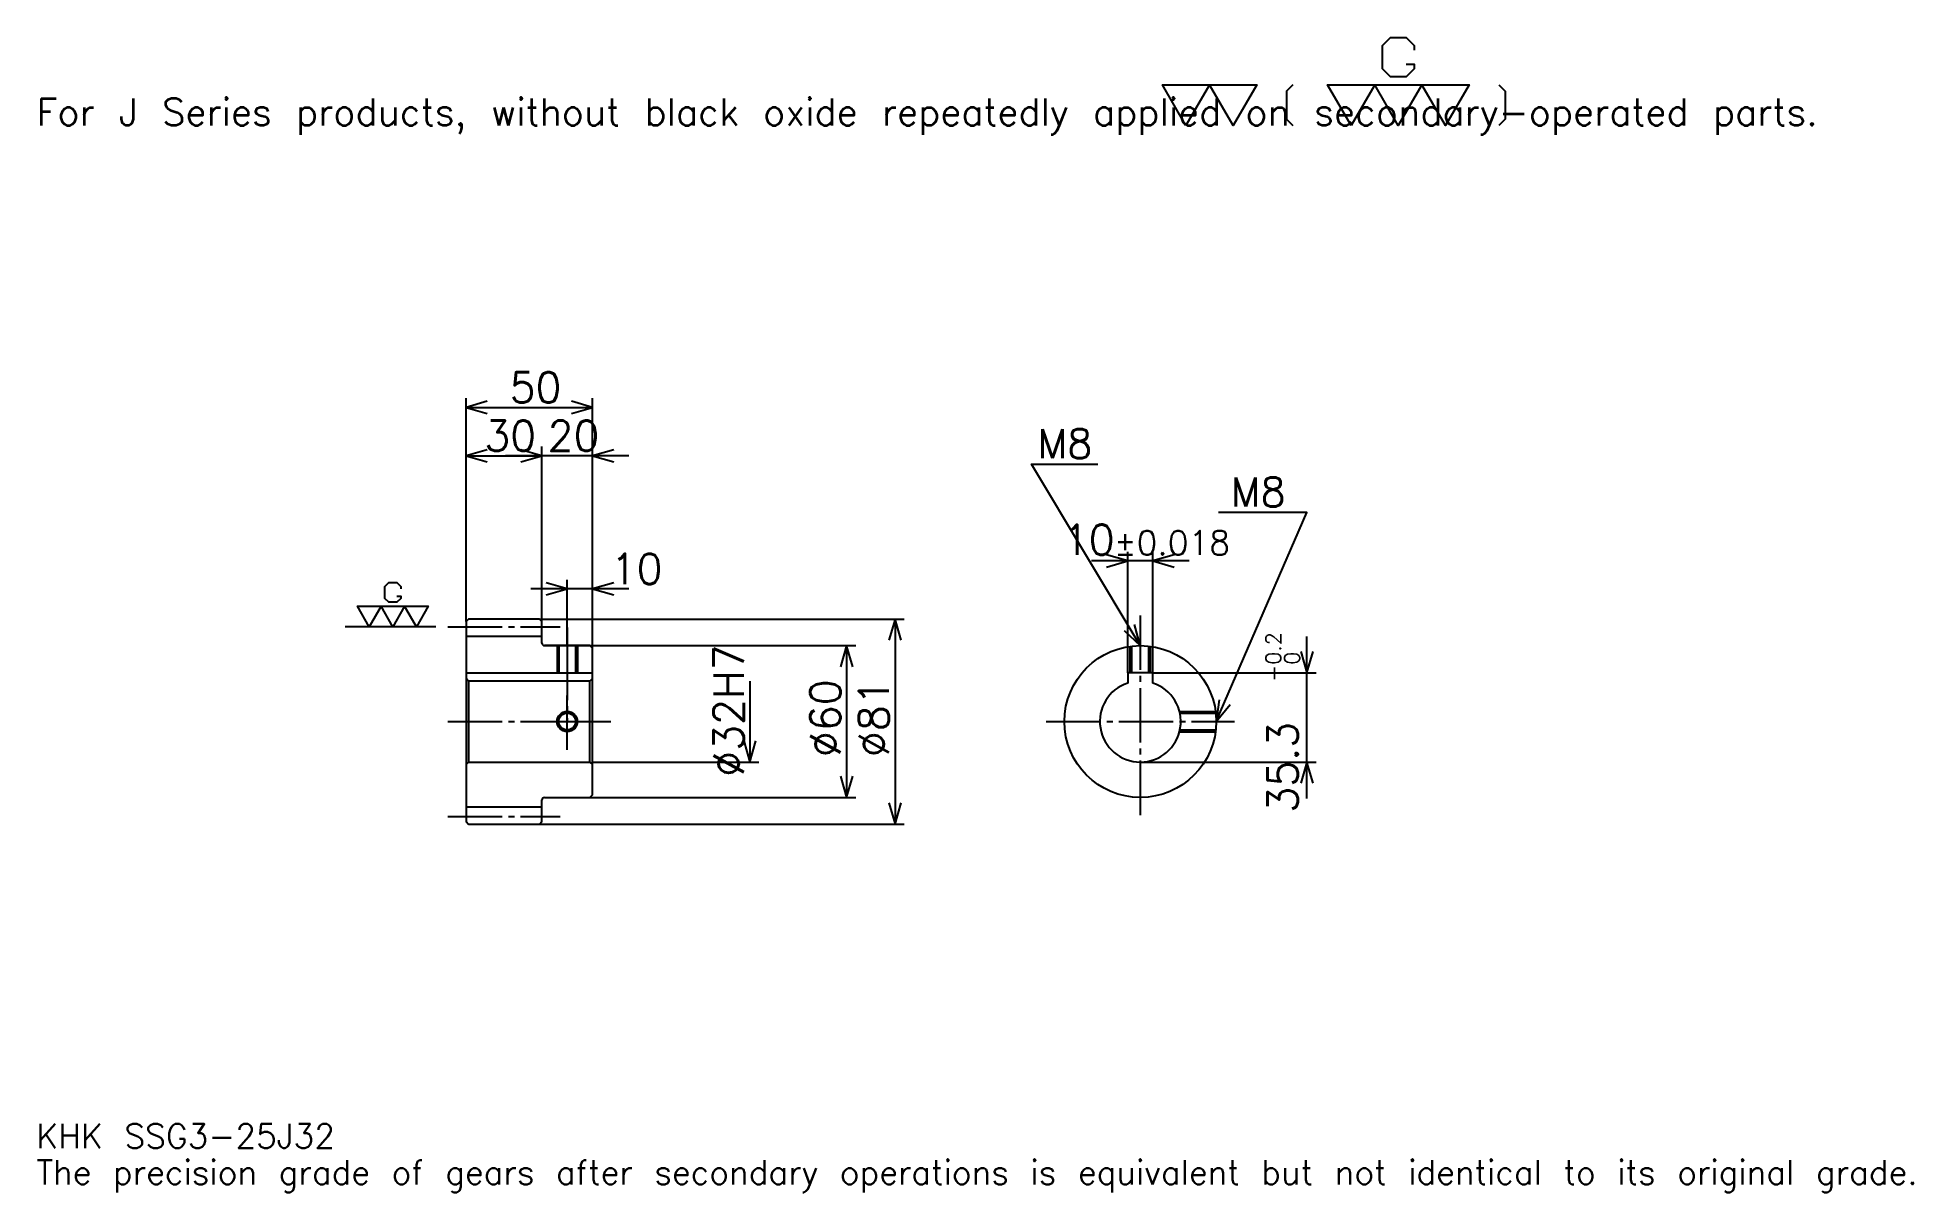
# Model space of a CAD drawing. Extents: x 24 to 766, y 9 to 465.
import ezdxf

# ---------------------------------------------------------------- set-up
doc = ezdxf.new("R2010")
doc.units = 0
doc.linetypes.add('DASHDOT', pattern=[28.695651, 21.521739, -2.391304, 2.391304, -2.391304])
doc.layers.get('0').update_dxf_attribs({"linetype": 'CONTINUOUS'})
doc.layers.add('DASHDOT', color=6, linetype='DASHDOT')
doc.styles.add('KANJI', font='TXT', dxfattribs={"bigfont": 'BIGFONT'})

msp = doc.modelspace()

# ---------------------------------------------------------------- linework, layer by layer
at = {"color": 5}
for p, q in [((193.695663, 235.391312), (193.695663, 322.67392)), ((193.695663, 319.086975), (243.695663, 319.086975)), ((243.695663, 235.391312), (243.695663, 322.67392)), ((193.695663, 299.956543), (223.695663, 299.956543)), ((258.043488, 299.956543), (209.347839, 299.956543)), ((223.695663, 235.391312), (223.695663, 303.543488)), ((455.217407, 214.191315), (455.217407, 261.956543)), ((465.217407, 214.191315), (465.217407, 261.956543)), ((479.565247, 258.369568), (440.869568, 258.369568)), ((258.043488, 247.347839), (219.347839, 247.347839)), ((233.695663, 235.391312), (233.695663, 250.934784)), ((193.695663, 234.391312), (193.695663, 235.391312)), ((222.695663, 235.391312), (243.695663, 235.391312)), ((223.695663, 234.391312), (223.695663, 235.391312)), ((233.695663, 224.891312), (233.695663, 235.391312)), ((233.695663, 224.891312), (233.695663, 235.391312)), ((243.695663, 235.391312), (366.847839, 235.391312)), ((243.695663, 223.891312), (243.695663, 235.391312)), ((363.260864, 235.391312), (363.260864, 154.391312)), ((224.695663, 224.891312), (243.695663, 224.891312)), ((243.695663, 224.891312), (347.717407, 224.891312)), ((344.130432, 224.891312), (344.130432, 164.891312)), ((526.086975, 164.543488), (526.086975, 228.539139)), ((305.869568, 210.891312), (305.869568, 178.891312)), ((465.217407, 214.191315), (529.673889, 214.191315)), ((243.695663, 178.891312), (309.456543, 178.891312)), ((460.217407, 178.891312), (529.673889, 178.891312)), ((224.695663, 164.891312), (243.695663, 164.891312)), ((243.695663, 164.891312), (347.717407, 164.891312)), ((222.695663, 154.391312), (243.695663, 154.391312)), ((243.695663, 154.391312), (366.847839, 154.391312))]:
    msp.add_line(p, q, dxfattribs=at)
at = {"color": 7}
msp.add_line((181.739136, 232.391312), (145.869568, 232.391312), dxfattribs=at)
at = {"color": 4}
for p, q in [((193.695663, 228.641312), (223.695663, 228.641312)), ((193.695663, 214.191315), (243.695663, 214.191315)), ((194.695663, 210.891312), (194.695663, 178.891312)), ((242.695663, 210.891312), (243.695663, 211.891312)), ((242.695663, 178.891312), (243.695663, 177.891312)), ((193.695663, 161.141312), (223.695663, 161.141312))]:
    msp.add_line(p, q, dxfattribs=at)
at = {"color": 7}
for points in [[(565.304321, 454.682617), (568.413025, 454.682617), (568.413025, 452.817383), (565.304321, 449.70871), (559.086975, 449.70871), (555.978271, 452.817383), (555.978271, 462.143494), (559.086975, 465.252167), (565.304321, 465.252167), (568.413025, 462.143494), (568.413025, 460.278259)], [(478.260864, 430.434784), (468.934784, 446.600006), (506.239136, 446.600006), (496.913025, 430.434784), (487.586945, 446.600006), (478.260864, 430.434784)], [(520.539124, 446.600006), (518.052185, 444.113037), (518.052185, 432.921753), (520.539124, 430.434784)], [(543.543457, 430.434784), (534.217407, 446.600006), (590.173889, 446.600006), (580.847839, 430.434784), (571.521729, 446.600006), (562.195679, 430.434784), (552.869568, 446.600006), (543.543457, 430.434784)], [(601.986938, 446.600006), (604.473877, 444.113037), (604.473877, 432.921753), (601.986938, 430.434784)], [(166.315231, 244.515228), (167.869583, 244.515228), (167.869583, 243.582611), (166.315231, 242.028259), (163.206543, 242.028259), (161.652191, 243.582611), (161.652191, 248.245667), (163.206543, 249.800003), (166.315231, 249.800003), (167.869583, 248.245667), (167.869583, 247.313049)], [(155.434799, 232.391312), (150.771759, 240.473923), (178.750015, 240.473923), (174.086975, 232.391312), (169.42392, 240.473923), (164.76088, 232.391312), (160.097839, 240.473923), (155.434799, 232.391312)]]:
    msp.add_lwpolyline(points, dxfattribs=at)
at = {"color": 5}
for points in [[(202.065231, 321.478271), (193.695663, 319.086975), (202.065231, 316.695679)], [(235.326096, 316.695679), (243.695663, 319.086975), (235.326096, 321.478271)], [(202.065231, 302.347839), (193.695663, 299.956543), (202.065231, 297.565216)], [(215.326096, 297.565216), (223.695663, 299.956543), (215.326096, 302.347839)], [(215.326096, 297.565216), (223.695663, 299.956543), (215.326096, 302.347839)], [(252.065231, 302.347839), (243.695663, 299.956543), (252.065231, 297.565216)], [(460.217407, 224.891312), (417.17392, 296.630432), (443.478271, 296.630432)], [(490.217407, 194.891312), (526.086975, 277.5), (491.173889, 277.5)], [(446.847839, 255.978271), (455.217407, 258.369568), (446.847839, 260.760864)], [(473.586975, 260.760864), (465.217407, 258.369568), (473.586975, 255.978271)], [(225.326096, 244.956528), (233.695663, 247.347839), (225.326096, 249.739136)], [(252.065231, 249.739136), (243.695663, 247.347839), (252.065231, 244.956528)], [(365.652191, 227.021744), (363.260864, 235.391312), (360.869568, 227.021744)], [(453.860779, 230.83783), (460.217407, 224.891312), (457.961792, 233.298462)], [(346.521759, 216.521744), (344.130432, 224.891312), (341.739136, 216.521744)], [(523.695679, 222.560883), (526.086975, 214.191315), (528.478271, 222.560883)], [(491.357422, 203.520813), (490.217407, 194.891312), (495.744324, 201.615967)], [(303.478271, 187.26088), (305.869568, 178.891312), (308.260864, 187.26088)], [(528.478271, 170.521744), (526.086975, 178.891312), (523.695679, 170.521744)], [(341.739136, 173.26088), (344.130432, 164.891312), (346.521759, 173.26088)], [(360.869568, 162.76088), (363.260864, 154.391312), (365.652191, 162.76088)]]:
    msp.add_lwpolyline(points, dxfattribs=at)
at = {"color": 4}
for points in [[(223.695663, 225.891312), (223.695663, 234.391312), (222.695663, 235.391312), (194.695663, 235.391312), (193.695663, 234.391312), (193.695663, 177.891312)], [(224.695663, 164.891312), (242.695663, 164.891312), (243.695663, 165.891312), (243.695663, 223.891312), (242.695663, 224.891312), (224.695663, 224.891312)], [(229.695663, 224.891312), (229.695663, 214.191315)], [(230.370667, 224.891312), (230.370667, 214.191315)], [(237.02066, 224.891312), (237.02066, 214.191315)], [(237.695663, 224.891312), (237.695663, 214.191315)], [(456.217407, 214.191315), (456.217407, 224.623444)], [(456.892395, 214.191315), (456.892395, 224.706482)], [(463.542419, 214.191315), (463.542419, 224.706482)], [(464.217407, 214.191315), (464.217407, 224.623444)], [(193.695663, 177.891312), (194.695663, 178.891312), (242.695663, 178.891312), (242.695663, 210.891312), (194.695663, 210.891312), (193.695663, 211.891312)], [(465.217407, 210.089996), (465.217407, 214.191315), (455.217407, 214.191315), (455.217407, 210.089996)], [(475.709351, 198.891312), (489.949524, 198.891312)], [(475.868103, 198.216309), (490.032593, 198.216309)], [(475.709351, 190.891312), (489.949524, 190.891312)], [(475.868103, 191.566315), (490.032593, 191.566315)], [(193.695663, 177.891312), (193.695663, 155.391312), (194.695663, 154.391312), (222.695663, 154.391312), (223.695663, 155.391312), (223.695663, 163.891312)]]:
    msp.add_lwpolyline(points, dxfattribs=at)
for centre, radius in [((460.217407, 194.891312), 30), ((233.695663, 194.891312), 3.325)]:
    msp.add_circle(centre, radius, dxfattribs=at)
at = {"color": 7}
msp.add_circle((233.695663, 194.891312), 4, dxfattribs=at)
at = {"color": 4}
for centre, radius, start, end in [((224.695663, 225.891312), 1, 180, 270), ((460.217407, 194.891312), 16, 108.209957329, 71.790042671), ((224.695663, 163.891312), 1, 90, 180)]:
    msp.add_arc(centre, radius, start, end, dxfattribs=at)
at = {"layer": 'DASHDOT', "color": 7}
for p, q in [((186.521744, 232.391312), (230.869568, 232.391312)), ((460.217407, 236.847839), (460.217407, 157.717407)), ((233.695663, 224.891312), (233.695663, 194.891312)), ((186.521744, 194.891312), (250.869568, 194.891312)), ((423.043488, 194.891312), (497.391296, 194.891312)), ((186.521744, 157.391312), (230.869568, 157.391312))]:
    msp.add_line(p, q, dxfattribs=at)
for points in [[(233.695663, 232.065216), (233.695663, 207.017395)], [(233.695663, 183.717392), (233.695663, 206.065231)], [(222.521759, 194.891312), (244.869568, 194.891312)]]:
    msp.add_lwpolyline(points, dxfattribs=at)

# ---------------------------------------------------------------- texts
at = {"color": 7, "style": 'KANJI'}
for s, height, p in [('For J Series products, without black oxide repeatedly applied on secondary-operated parts.', 10.76087, (23.913044, 430.434784)), ('50', 11.956522, (210.92392, 321)), ('30', 11.956522, (200.92392, 301.869568)), ('20', 11.956522, (225.92392, 301.869568)), ('M8', 11.478261, (419.565247, 299.021729)), ('M8', 11.478261, (495.956543, 279.891296)), ('10', 11.956522, (429.558502, 260.760864)), ('%%p0.018', 9.565217, (449.76355, 260.760864)), ('10', 11.956522, (250.869568, 249.26088)), ('KHK SSG3-25J32', 9.565217, (23.913044, 26.304348)), ('The precision grade of gears after secondary operations is equivalent but not identical to its original grade.', 9.565217, (23.913044, 11.956522))]:
    msp.add_text(s, height=height, dxfattribs=at).set_placement(p)
for s, height, p in [('%%c32H7', 11.956522, (303.478271, 173.070663)), ('0.2', 5.978261, (515.804321, 217.367188)), ('+', 5.978261, (515.804321, 210.671539)), ('0', 5.978261, (523.217407, 217.367188)), ('%%c60', 11.956522, (341.739136, 180.842407)), ('%%c81', 11.956522, (360.869568, 180.842407)), ('35.3', 11.956522, (522.5, 158.918976))]:
    msp.add_text(s, height=height, rotation=90, dxfattribs=at).set_placement(p)

doc.saveas('drawing.dxf')
